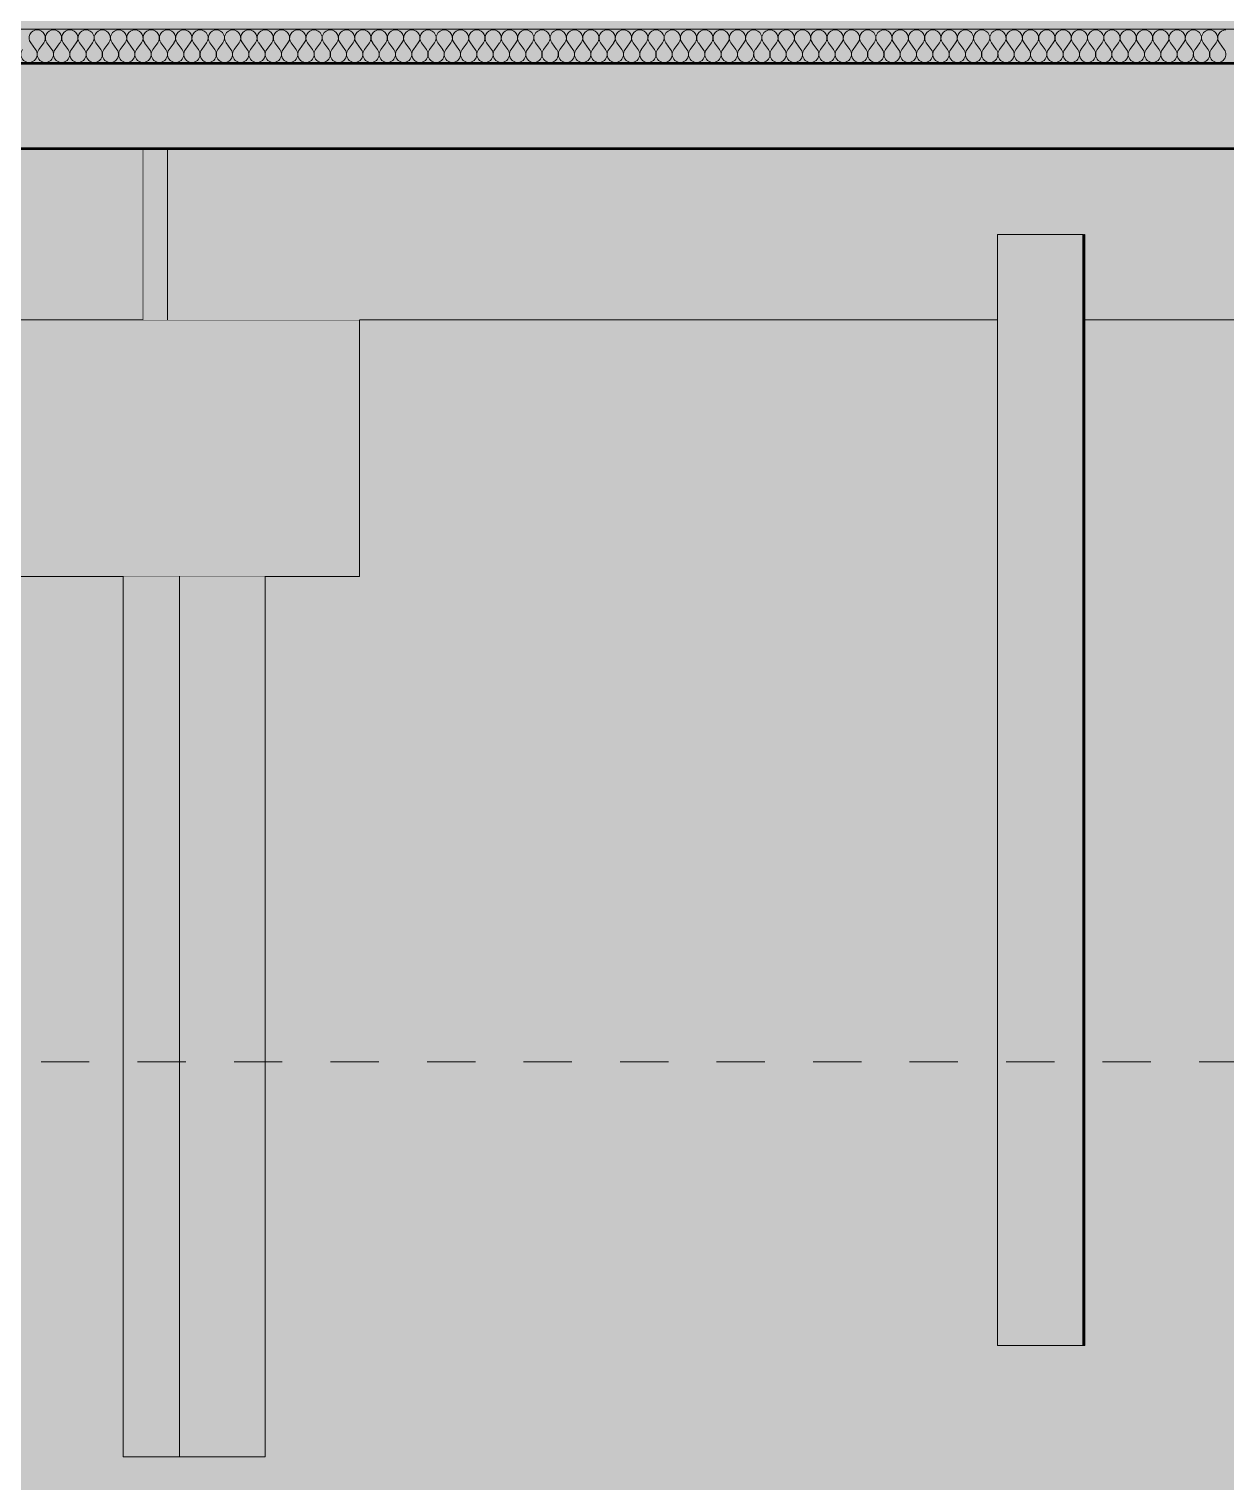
# Model space of a CAD drawing. Header units: millimetres. Extents: x -46169 to 174149, y -86316 to 18123.
# Drawn here: x 152315 to 155815, y -83207 to -78958 of the extents above; entities that cross this region are included whole.
import ezdxf

# ---------------------------------------------------------------- set-up
doc = ezdxf.new("R2010")
doc.units = ezdxf.units.MM
doc.header["$MEASUREMENT"] = 0
doc.linetypes.add('Dashed', pattern=[2822.222233, 1411.111116, -1411.111116])
doc.linetypes.add('Wipeout_Contour', pattern=[1000, 0, -1000])
for name, color, linetype, lineweight, true_color in [('0_Pen_No__105', 7, 'Continuous', 15, 0xa6a6a6), ('A-230-M_FLOOR.IFC Import_Pen_No__109', 7, 'Continuous', 15, 0xa6a6a6), ('A-230-M_FLOOR.IFC Import_Pen_No__29', 7, 'Continuous', 50, 0x2a2a2a), ('A-35-M_FFE_Sanitary_Pen_No__103', 7, 'Continuous', 15, 0xa6a6a6), ('New_A-20-M_Floor_Slab_Pen_No__107', 7, 'Continuous', 15, 0xa6a6a6), ('New_A-20-M_Floor_Slab_Pen_No__162', 7, 'Continuous', 0, 0xe47200)]:
    doc.layers.add(name, color=color, linetype=linetype, lineweight=lineweight, true_color=true_color)
for name, color, linetype in [('A-230-M_FLOOR.IFC Import', 7, 'Continuous'), ('New_A-20-M_Floor_Slab', 7, 'Continuous'), ('S-160-M_FOUND.IFC Import', 7, 'Continuous'), ('S-280-M_COLUMN.IFC Import', 7, 'Continuous'), ('S-280-M_STRUCT_FRAME.IFC Import', 7, 'Continuous')]:
    doc.layers.add(name, color=color, linetype=linetype)
for name, color, linetype, lineweight in [('A-230-M_FLOOR.IFC Import_Pen_No__4', 7, 'Continuous', 20), ('New_A-20-M_Floor_Slab_Pen_No__1', 7, 'Continuous', 13), ('S-160-M_FOUND.IFC Import_Pen_No__1', 7, 'Continuous', 13), ('S-160-M_FOUND.IFC Import_Pen_No__4', 7, 'Continuous', 20), ('S-280-M_COLUMN.IFC Import_Pen_No__88', 8, 'Continuous', 20)]:
    doc.layers.add(name, color=color, linetype=linetype, lineweight=lineweight)

# ---------------------------------------------------------------- blocks, each defined once
blk = doc.blocks.new('*X173', base_point=(165992.3, -78878.8))
at = {"layer": 'New_A-20-M_Floor_Slab_Pen_No__107', "linetype": 'Continuous'}
for p, q in [((152334.5, -79017.9), (152320.2, -78998.8)), ((152344, -79017.9), (152358.3, -78998.8)), ((152382.1, -79017.9), (152367.8, -78998.8)), ((152391.6, -79017.9), (152405.9, -78998.8)), ((152429.7, -79017.9), (152415.4, -78998.8)), ((152439.3, -79017.9), (152453.5, -78998.8)), ((152477.4, -79017.9), (152463.1, -78998.8)), ((152486.9, -79017.9), (152501.2, -78998.8)), ((152525, -79017.9), (152510.7, -78998.8)), ((152534.5, -79017.9), (152548.8, -78998.8)), ((152572.6, -79017.9), (152558.3, -78998.8)), ((152582.1, -79017.9), (152596.4, -78998.8)), ((152620.2, -79017.9), (152605.9, -78998.8)), ((152629.7, -79017.9), (152644, -78998.8)), ((152667.8, -79017.9), (152653.5, -78998.8)), ((152677.4, -79017.9), (152691.6, -78998.8)), ((152715.4, -79017.9), (152701.2, -78998.8)), ((152725, -79017.9), (152739.3, -78998.8)), ((152763.1, -79017.9), (152748.8, -78998.8)), ((152772.6, -79017.9), (152786.9, -78998.8)), ((152810.7, -79017.9), (152796.4, -78998.8)), ((152820.2, -79017.9), (152834.5, -78998.8)), ((152858.3, -79017.9), (152844, -78998.8)), ((152867.8, -79017.9), (152882.1, -78998.8)), ((152905.9, -79017.9), (152891.6, -78998.8)), ((152915.4, -79017.9), (152929.7, -78998.8)), ((152953.5, -79017.9), (152939.3, -78998.8)), ((152963.1, -79017.9), (152977.4, -78998.8)), ((153001.2, -79017.9), (152986.9, -78998.8)), ((153010.7, -79017.9), (153025, -78998.8)), ((153048.8, -79017.9), (153034.5, -78998.8)), ((153058.3, -79017.9), (153072.6, -78998.8)), ((153096.4, -79017.9), (153082.1, -78998.8)), ((153105.9, -79017.9), (153120.2, -78998.8)), ((153144, -79017.9), (153129.7, -78998.8)), ((153153.5, -79017.9), (153167.8, -78998.8)), ((153191.6, -79017.9), (153177.4, -78998.8)), ((153201.2, -79017.9), (153215.4, -78998.8)), ((153239.3, -79017.9), (153225, -78998.8)), ((153248.8, -79017.9), (153263.1, -78998.8)), ((153286.9, -79017.9), (153272.6, -78998.8)), ((153296.4, -79017.9), (153310.7, -78998.8)), ((153334.5, -79017.9), (153320.2, -78998.8)), ((153344, -79017.9), (153358.3, -78998.8)), ((153382.1, -79017.9), (153367.8, -78998.8)), ((153391.6, -79017.9), (153405.9, -78998.8)), ((153429.7, -79017.9), (153415.4, -78998.8)), ((153439.3, -79017.9), (153453.5, -78998.8)), ((153477.4, -79017.9), (153463.1, -78998.8)), ((153486.9, -79017.9), (153501.2, -78998.8)), ((153525, -79017.9), (153510.7, -78998.8)), ((153534.5, -79017.9), (153548.8, -78998.8)), ((153572.6, -79017.9), (153558.3, -78998.8)), ((153582.1, -79017.9), (153596.4, -78998.8)), ((153620.2, -79017.9), (153605.9, -78998.8)), ((153629.7, -79017.9), (153644, -78998.8)), ((153667.8, -79017.9), (153653.5, -78998.8)), ((153677.4, -79017.9), (153691.6, -78998.8)), ((153715.4, -79017.9), (153701.2, -78998.8)), ((153725, -79017.9), (153739.3, -78998.8)), ((153763.1, -79017.9), (153748.8, -78998.8)), ((153772.6, -79017.9), (153786.9, -78998.8)), ((153810.7, -79017.9), (153796.4, -78998.8)), ((153820.2, -79017.9), (153834.5, -78998.8)), ((153858.3, -79017.9), (153844, -78998.8)), ((153867.8, -79017.9), (153882.1, -78998.8)), ((153905.9, -79017.9), (153891.6, -78998.8)), ((153915.4, -79017.9), (153929.7, -78998.8)), ((153953.5, -79017.9), (153939.3, -78998.8)), ((153963.1, -79017.9), (153977.4, -78998.8)), ((154001.2, -79017.9), (153986.9, -78998.8)), ((154010.7, -79017.9), (154025, -78998.8)), ((154048.8, -79017.9), (154034.5, -78998.8)), ((154058.3, -79017.9), (154072.6, -78998.8)), ((154096.4, -79017.9), (154082.1, -78998.8)), ((154105.9, -79017.9), (154120.2, -78998.8)), ((154144, -79017.9), (154129.7, -78998.8)), ((154153.5, -79017.9), (154167.8, -78998.8)), ((154191.6, -79017.9), (154177.4, -78998.8)), ((154201.2, -79017.9), (154215.4, -78998.8)), ((154239.3, -79017.9), (154225, -78998.8)), ((154248.8, -79017.9), (154263.1, -78998.8)), ((154286.9, -79017.9), (154272.6, -78998.8)), ((154296.4, -79017.9), (154310.7, -78998.8)), ((154334.5, -79017.9), (154320.2, -78998.8)), ((154344, -79017.9), (154358.3, -78998.8)), ((154382.1, -79017.9), (154367.8, -78998.8)), ((154391.6, -79017.9), (154405.9, -78998.8)), ((154429.7, -79017.9), (154415.4, -78998.8)), ((154439.3, -79017.9), (154453.5, -78998.8)), ((154477.4, -79017.9), (154463.1, -78998.8)), ((154486.9, -79017.9), (154501.2, -78998.8)), ((154525, -79017.9), (154510.7, -78998.8)), ((154534.5, -79017.9), (154548.8, -78998.8)), ((154572.6, -79017.9), (154558.3, -78998.8)), ((154582.1, -79017.9), (154596.4, -78998.8)), ((154620.2, -79017.9), (154605.9, -78998.8)), ((154629.7, -79017.9), (154644, -78998.8)), ((154667.8, -79017.9), (154653.5, -78998.8)), ((154677.4, -79017.9), (154691.6, -78998.8)), ((154715.4, -79017.9), (154701.2, -78998.8)), ((154725, -79017.9), (154739.3, -78998.8)), ((154763.1, -79017.9), (154748.8, -78998.8)), ((154772.6, -79017.9), (154786.9, -78998.8)), ((154810.7, -79017.9), (154796.4, -78998.8)), ((154820.2, -79017.9), (154834.5, -78998.8)), ((154858.3, -79017.9), (154844, -78998.8)), ((154867.8, -79017.9), (154882.1, -78998.8)), ((154905.9, -79017.9), (154891.6, -78998.8)), ((154915.4, -79017.9), (154929.7, -78998.8)), ((154953.5, -79017.9), (154939.3, -78998.8)), ((154963.1, -79017.9), (154977.4, -78998.8)), ((155001.2, -79017.9), (154986.9, -78998.8)), ((155010.7, -79017.9), (155025, -78998.8)), ((155048.8, -79017.9), (155034.5, -78998.8)), ((155058.3, -79017.9), (155072.6, -78998.8)), ((155096.4, -79017.9), (155082.1, -78998.8)), ((155105.9, -79017.9), (155120.2, -78998.8)), ((155144, -79017.9), (155129.7, -78998.8)), ((155153.5, -79017.9), (155167.8, -78998.8)), ((155191.6, -79017.9), (155177.4, -78998.8)), ((155201.2, -79017.9), (155215.4, -78998.8)), ((155239.3, -79017.9), (155225, -78998.8)), ((155248.8, -79017.9), (155263.1, -78998.8)), ((155286.9, -79017.9), (155272.6, -78998.8)), ((155296.4, -79017.9), (155310.7, -78998.8)), ((155334.5, -79017.9), (155320.2, -78998.8)), ((155344, -79017.9), (155358.3, -78998.8)), ((155382.1, -79017.9), (155367.8, -78998.8)), ((155391.6, -79017.9), (155405.9, -78998.8)), ((155429.7, -79017.9), (155415.4, -78998.8)), ((155439.3, -79017.9), (155453.5, -78998.8)), ((155477.4, -79017.9), (155463.1, -78998.8)), ((155486.9, -79017.9), (155501.2, -78998.8)), ((155525, -79017.9), (155510.7, -78998.8)), ((155534.5, -79017.9), (155548.8, -78998.8)), ((155572.6, -79017.9), (155558.3, -78998.8)), ((155582.1, -79017.9), (155596.4, -78998.8)), ((155620.2, -79017.9), (155605.9, -78998.8)), ((155629.7, -79017.9), (155644, -78998.8)), ((155667.8, -79017.9), (155653.5, -78998.8)), ((155677.4, -79017.9), (155691.6, -78998.8)), ((155715.4, -79017.9), (155701.2, -78998.8)), ((155725, -79017.9), (155739.3, -78998.8)), ((155763.1, -79017.9), (155748.8, -78998.8)), ((155772.6, -79017.9), (155786.9, -78998.8)), ((155810.7, -79017.9), (155796.4, -78998.8))]:
    blk.add_line(p, q, dxfattribs=at)
for centre, start, end in [((152339.3, -78984.5), 90, 216.8699), ((152339.3, -78984.5), 323.1301, 90), ((152386.9, -78984.5), 90, 216.8699), ((152386.9, -78984.5), 323.1301, 90), ((152434.5, -78984.5), 90, 216.8699), ((152434.5, -78984.5), 323.1301, 90), ((152482.1, -78984.5), 90, 216.8699), ((152482.1, -78984.5), 323.1301, 90), ((152529.7, -78984.5), 90, 216.8699), ((152529.7, -78984.5), 323.1301, 90), ((152577.4, -78984.5), 90, 216.8699), ((152577.4, -78984.5), 323.1301, 90), ((152625, -78984.5), 90, 216.8699), ((152625, -78984.5), 323.1301, 90), ((152672.6, -78984.5), 90, 216.8699), ((152672.6, -78984.5), 323.1301, 90), ((152720.2, -78984.5), 90, 216.8699), ((152720.2, -78984.5), 323.1301, 90), ((152767.8, -78984.5), 90, 216.8699), ((152767.8, -78984.5), 323.1301, 90), ((152815.4, -78984.5), 90, 216.8699), ((152815.4, -78984.5), 323.1301, 90), ((152863.1, -78984.5), 90, 216.8699), ((152863.1, -78984.5), 323.1301, 90), ((152910.7, -78984.5), 90, 216.8699), ((152910.7, -78984.5), 323.1301, 90), ((152958.3, -78984.5), 90, 216.8699), ((152958.3, -78984.5), 323.1301, 90), ((153005.9, -78984.5), 90, 216.8699), ((153005.9, -78984.5), 323.1301, 90), ((153053.5, -78984.5), 90, 216.8699), ((153053.5, -78984.5), 323.1301, 90), ((153101.2, -78984.5), 90, 216.8699), ((153101.2, -78984.5), 323.1301, 90), ((153148.8, -78984.5), 90, 216.8699), ((153148.8, -78984.5), 323.1301, 90), ((153196.4, -78984.5), 90, 216.8699), ((153196.4, -78984.5), 323.1301, 90), ((153244, -78984.5), 90, 216.8699), ((153244, -78984.5), 323.1301, 90), ((153291.6, -78984.5), 90, 216.8699), ((153291.6, -78984.5), 323.1301, 90), ((153339.3, -78984.5), 90, 216.8699), ((153339.3, -78984.5), 323.1301, 90), ((153386.9, -78984.5), 90, 216.8699), ((153386.9, -78984.5), 323.1301, 90), ((153434.5, -78984.5), 90, 216.8699), ((153434.5, -78984.5), 323.1301, 90), ((153482.1, -78984.5), 90, 216.8699), ((153482.1, -78984.5), 323.1301, 90), ((153529.7, -78984.5), 90, 216.8699), ((153529.7, -78984.5), 323.1301, 90), ((153577.4, -78984.5), 90, 216.8699), ((153577.4, -78984.5), 323.1301, 90), ((153625, -78984.5), 90, 216.8699), ((153625, -78984.5), 323.1301, 90), ((153672.6, -78984.5), 90, 216.8699), ((153672.6, -78984.5), 323.1301, 90), ((153720.2, -78984.5), 90, 216.8699), ((153720.2, -78984.5), 323.1301, 90), ((153767.8, -78984.5), 90, 216.8699), ((153767.8, -78984.5), 323.1301, 90), ((153815.4, -78984.5), 90, 216.8699), ((153815.4, -78984.5), 323.1301, 90), ((153863.1, -78984.5), 90, 216.8699), ((153863.1, -78984.5), 323.1301, 90), ((153910.7, -78984.5), 90, 216.8699), ((153910.7, -78984.5), 323.1301, 90), ((153958.3, -78984.5), 90, 216.8699), ((153958.3, -78984.5), 323.1301, 90), ((154005.9, -78984.5), 90, 216.8699), ((154005.9, -78984.5), 323.1301, 90), ((154053.5, -78984.5), 90, 216.8699), ((154053.5, -78984.5), 323.1301, 90), ((154101.2, -78984.5), 90, 216.8699), ((154101.2, -78984.5), 323.1301, 90), ((154148.8, -78984.5), 90, 216.8699), ((154148.8, -78984.5), 323.1301, 90), ((154196.4, -78984.5), 90, 216.8699), ((154196.4, -78984.5), 323.1301, 90), ((154244, -78984.5), 90, 216.8699), ((154244, -78984.5), 323.1301, 90), ((154291.6, -78984.5), 90, 216.8699), ((154291.6, -78984.5), 323.1301, 90), ((154339.3, -78984.5), 90, 216.8699), ((154339.3, -78984.5), 323.1301, 90), ((154386.9, -78984.5), 90, 216.8699), ((154386.9, -78984.5), 323.1301, 90), ((154434.5, -78984.5), 90, 216.8699), ((154434.5, -78984.5), 323.1301, 90), ((154482.1, -78984.5), 90, 216.8699), ((154482.1, -78984.5), 323.1301, 90), ((154529.7, -78984.5), 90, 216.8699), ((154529.7, -78984.5), 323.1301, 90), ((154577.4, -78984.5), 90, 216.8699), ((154577.4, -78984.5), 323.1301, 90), ((154625, -78984.5), 90, 216.8699), ((154625, -78984.5), 323.1301, 90), ((154672.6, -78984.5), 90, 216.8699), ((154672.6, -78984.5), 323.1301, 90), ((154720.2, -78984.5), 90, 216.8699), ((154720.2, -78984.5), 323.1301, 90), ((154767.8, -78984.5), 90, 216.8699), ((154767.8, -78984.5), 323.1301, 90), ((154815.4, -78984.5), 90, 216.8699), ((154815.4, -78984.5), 323.1301, 90), ((154863.1, -78984.5), 90, 216.8699), ((154863.1, -78984.5), 323.1301, 90), ((154910.7, -78984.5), 90, 216.8699), ((154910.7, -78984.5), 323.1301, 90), ((154958.3, -78984.5), 90, 216.8699), ((154958.3, -78984.5), 323.1301, 90), ((155005.9, -78984.5), 90, 216.8699), ((155005.9, -78984.5), 323.1301, 90), ((155053.5, -78984.5), 90, 216.8699), ((155053.5, -78984.5), 323.1301, 90), ((155101.2, -78984.5), 90, 216.8699), ((155101.2, -78984.5), 323.1301, 90), ((155148.8, -78984.5), 90, 216.8699), ((155148.8, -78984.5), 323.1301, 90), ((155196.4, -78984.5), 90, 216.8699), ((155196.4, -78984.5), 323.1301, 90), ((155244, -78984.5), 90, 216.8699), ((155244, -78984.5), 323.1301, 90), ((155291.6, -78984.5), 90, 216.8699), ((155291.6, -78984.5), 323.1301, 90), ((155339.3, -78984.5), 90, 216.8699), ((155339.3, -78984.5), 323.1301, 90), ((155386.9, -78984.5), 90, 216.8699), ((155386.9, -78984.5), 323.1301, 90), ((155434.5, -78984.5), 90, 216.8699), ((155434.5, -78984.5), 323.1301, 90), ((155482.1, -78984.5), 90, 216.8699), ((155482.1, -78984.5), 323.1301, 90), ((155529.7, -78984.5), 90, 216.8699), ((155529.7, -78984.5), 323.1301, 90), ((155577.4, -78984.5), 90, 216.8699), ((155577.4, -78984.5), 323.1301, 90), ((155625, -78984.5), 90, 216.8699), ((155625, -78984.5), 323.1301, 90), ((155672.6, -78984.5), 90, 216.8699), ((155672.6, -78984.5), 323.1301, 90), ((155720.2, -78984.5), 90, 216.8699), ((155720.2, -78984.5), 323.1301, 90), ((155767.8, -78984.5), 90, 216.8699), ((155767.8, -78984.5), 323.1301, 90), ((155815.4, -78984.5), 90, 216.8699), ((152315.4, -79032.1), 143.1301, 36.8699), ((152363.1, -79032.1), 143.1301, 36.8699), ((152410.7, -79032.1), 143.1301, 36.8699), ((152458.3, -79032.1), 143.1301, 36.8699), ((152505.9, -79032.1), 143.1301, 36.8699), ((152553.5, -79032.1), 143.1301, 36.8699), ((152601.2, -79032.1), 143.1301, 36.8699), ((152648.8, -79032.1), 143.1301, 36.8699), ((152696.4, -79032.1), 143.1301, 36.8699), ((152744, -79032.1), 143.1301, 36.8699), ((152791.6, -79032.1), 143.1301, 36.8699), ((152839.3, -79032.1), 143.1301, 36.8699), ((152886.9, -79032.1), 143.1301, 36.8699), ((152934.5, -79032.1), 143.1301, 36.8699), ((152982.1, -79032.1), 143.1301, 36.8699), ((153029.7, -79032.1), 143.1301, 36.8699), ((153077.4, -79032.1), 143.1301, 36.8699), ((153125, -79032.1), 143.1301, 36.8699), ((153172.6, -79032.1), 143.1301, 36.8699), ((153220.2, -79032.1), 143.1301, 36.8699), ((153267.8, -79032.1), 143.1301, 36.8699), ((153315.4, -79032.1), 143.1301, 36.8699), ((153363.1, -79032.1), 143.1301, 36.8699), ((153410.7, -79032.1), 143.1301, 36.8699), ((153458.3, -79032.1), 143.1301, 36.8699), ((153505.9, -79032.1), 143.1301, 36.8699), ((153553.5, -79032.1), 143.1301, 36.8699), ((153601.2, -79032.1), 143.1301, 36.8699), ((153648.8, -79032.1), 143.1301, 36.8699), ((153696.4, -79032.1), 143.1301, 36.8699), ((153744, -79032.1), 143.1301, 36.8699), ((153791.6, -79032.1), 143.1301, 36.8699), ((153839.3, -79032.1), 143.1301, 36.8699), ((153886.9, -79032.1), 143.1301, 36.8699), ((153934.5, -79032.1), 143.1301, 36.8699), ((153982.1, -79032.1), 143.1301, 36.8699), ((154029.7, -79032.1), 143.1301, 36.8699), ((154077.4, -79032.1), 143.1301, 36.8699), ((154125, -79032.1), 143.1301, 36.8699), ((154172.6, -79032.1), 143.1301, 36.8699), ((154220.2, -79032.1), 143.1301, 36.8699), ((154267.8, -79032.1), 143.1301, 36.8699), ((154315.4, -79032.1), 143.1301, 36.8699), ((154363.1, -79032.1), 143.1301, 36.8699), ((154410.7, -79032.1), 143.1301, 36.8699), ((154458.3, -79032.1), 143.1301, 36.8699), ((154505.9, -79032.1), 143.1301, 36.8699), ((154553.5, -79032.1), 143.1301, 36.8699), ((154601.2, -79032.1), 143.1301, 36.8699), ((154648.8, -79032.1), 143.1301, 36.8699), ((154696.4, -79032.1), 143.1301, 36.8699), ((154744, -79032.1), 143.1301, 36.8699), ((154791.6, -79032.1), 143.1301, 36.8699), ((154839.3, -79032.1), 143.1301, 36.8699), ((154886.9, -79032.1), 143.1301, 36.8699), ((154934.5, -79032.1), 143.1301, 36.8699), ((154982.1, -79032.1), 143.1301, 36.8699), ((155029.7, -79032.1), 143.1301, 36.8699), ((155077.4, -79032.1), 143.1301, 36.8699), ((155125, -79032.1), 143.1301, 36.8699), ((155172.6, -79032.1), 143.1301, 36.8699), ((155220.2, -79032.1), 143.1301, 36.8699), ((155267.8, -79032.1), 143.1301, 36.8699), ((155315.4, -79032.1), 143.1301, 36.8699), ((155363.1, -79032.1), 143.1301, 36.8699), ((155410.7, -79032.1), 143.1301, 36.8699), ((155458.3, -79032.1), 143.1301, 36.8699), ((155505.9, -79032.1), 143.1301, 36.8699), ((155553.5, -79032.1), 143.1301, 36.8699), ((155601.2, -79032.1), 143.1301, 36.8699), ((155648.8, -79032.1), 143.1301, 36.8699), ((155696.4, -79032.1), 143.1301, 36.8699), ((155744, -79032.1), 143.1301, 36.8699), ((155791.6, -79032.1), 143.1301, 36.8699)]:
    blk.add_arc(centre, 23.8, start, end, dxfattribs=at)
blk = doc.blocks.new('Section Elem_149_3', base_point=(165992.3, -78878.8))
at = {"layer": 'New_A-20-M_Floor_Slab_Pen_No__162', "linetype": 'Continuous'}
blk.add_hatch(color=256, dxfattribs=at).paths.add_polyline_path([(146101.2, -78957.8), (146101.2, -78958.3), (166086.4, -78958.3), (166086.4, -78957.8)])
at = {"color": 254, "linetype": 'Wipeout_Contour', "lineweight": 0, "ltscale": 700034.448271}
blk.add_wipeout([(146101.2, -78958.3), (146101.2, -79058.3), (166086.4, -79058.3), (166086.4, -78958.3)], dxfattribs=at).dxf.layer = 'New_A-20-M_Floor_Slab'
at = {"layer": 'New_A-20-M_Floor_Slab_Pen_No__1', "linetype": 'Continuous'}
for p, q in [((166086.4, -78958.3), (146101.2, -78958.3)), ((166086.4, -79058.3), (146101.2, -79058.3))]:
    blk.add_line(p, q, dxfattribs=at)
at = {"layer": 'New_A-20-M_Floor_Slab'}
blk.add_blockref('*X173', (165992.3, -78878.8), dxfattribs=at)
blk = doc.blocks.new('Section Elem_192_3', base_point=(165992.3, -78878.8))
at = {"color": 254, "linetype": 'Wipeout_Contour', "lineweight": 0, "ltscale": 686026.997971}
blk.add_wipeout([(152194.4, -79058.8), (152202.1, -79058.8), (152202.1, -79058.3), (152194.4, -79058.3)], dxfattribs=at).dxf.layer = 'S-280-M_COLUMN.IFC Import'
at = {"color": 254, "linetype": 'Wipeout_Contour', "lineweight": 0, "ltscale": 686875.847788}
blk.add_wipeout([(152421.8, -79058.8), (152452.9, -79058.8), (152452.9, -79058.3), (152421.8, -79058.3)], dxfattribs=at).dxf.layer = 'S-280-M_COLUMN.IFC Import'
at = {"color": 254, "linetype": 'Wipeout_Contour', "lineweight": 0, "ltscale": 686952.980318}
blk.add_wipeout([(152194.8, -79308.8), (152194.8, -79808.8), (152202.1, -79808.8), (152202.1, -79308.8)], dxfattribs=at).dxf.layer = 'S-280-M_COLUMN.IFC Import'
at = {"color": 254, "linetype": 'Wipeout_Contour', "lineweight": 0, "ltscale": 687819.367209}
blk.add_wipeout([(152421.8, -79308.8), (152421.8, -79808.8), (152463.8, -79808.8), (152463.8, -79308.8)], dxfattribs=at).dxf.layer = 'S-280-M_COLUMN.IFC Import'
at = {"color": 254, "linetype": 'Wipeout_Contour', "lineweight": 0, "ltscale": 686067.724185}
blk.add_wipeout([(152202.1, -79058.8), (152217.3, -79058.8), (152217.3, -79058.3), (152202.1, -79058.3)], dxfattribs=at).dxf.layer = 'S-280-M_COLUMN.IFC Import'
at = {"color": 254, "linetype": 'Wipeout_Contour', "lineweight": 0, "ltscale": 686992.927784}
blk.add_wipeout([(152202.1, -79808.8), (152217.3, -79808.8), (152217.3, -79308.8), (152202.1, -79308.8)], dxfattribs=at).dxf.layer = 'S-280-M_COLUMN.IFC Import'
at = {"color": 254, "linetype": 'Wipeout_Contour', "lineweight": 0, "ltscale": 687965.737698}
blk.add_wipeout([(152463.8, -79308.8), (152463.8, -79808.8), (152504.4, -79808.8), (152504.4, -79308.8)], dxfattribs=at).dxf.layer = 'S-280-M_COLUMN.IFC Import'
at = {"layer": 'S-280-M_COLUMN.IFC Import_Pen_No__88', "linetype": 'Continuous'}
for p, q in [((152194.4, -79058.8), (152194.4, -79058.3)), ((152194.8, -79308.8), (152194.8, -79808.8))]:
    blk.add_line(p, q, dxfattribs=at)
at = {"color": 254, "linetype": 'Wipeout_Contour', "lineweight": 0, "ltscale": 686134.101636}
blk.add_wipeout([(152217.3, -79058.8), (152239.5, -79058.8), (152239.5, -79058.3), (152217.3, -79058.3)], dxfattribs=at).dxf.layer = 'S-280-M_COLUMN.IFC Import'
at = {"color": 254, "linetype": 'Wipeout_Contour', "lineweight": 0, "ltscale": 687059.215987}
blk.add_wipeout([(152217.3, -79808.8), (152239.5, -79808.8), (152239.5, -79308.8), (152217.3, -79308.8)], dxfattribs=at).dxf.layer = 'S-280-M_COLUMN.IFC Import'
at = {"color": 254, "linetype": 'Wipeout_Contour', "lineweight": 0, "ltscale": 688104.607904}
blk.add_wipeout([(152504.4, -79308.8), (152504.4, -79808.8), (152542.1, -79808.8), (152542.1, -79308.8)], dxfattribs=at).dxf.layer = 'S-280-M_COLUMN.IFC Import'
at = {"color": 254, "linetype": 'Wipeout_Contour', "lineweight": 0, "ltscale": 686223.872722}
blk.add_wipeout([(152267.9, -79058.3), (152239.5, -79058.3), (152239.5, -79058.8), (152267.9, -79058.8)], dxfattribs=at).dxf.layer = 'S-280-M_COLUMN.IFC Import'
at = {"color": 254, "linetype": 'Wipeout_Contour', "lineweight": 0, "ltscale": 687148.86629}
blk.add_wipeout([(152267.9, -79308.8), (152239.5, -79308.8), (152239.5, -79808.8), (152267.9, -79808.8)], dxfattribs=at).dxf.layer = 'S-280-M_COLUMN.IFC Import'
at = {"color": 254, "linetype": 'Wipeout_Contour', "lineweight": 0, "ltscale": 688231.247257}
blk.add_wipeout([(152542.1, -79308.8), (152542.1, -79808.8), (152575.8, -79808.8), (152575.8, -79308.8)], dxfattribs=at).dxf.layer = 'S-280-M_COLUMN.IFC Import'
at = {"color": 254, "linetype": 'Wipeout_Contour', "lineweight": 0, "ltscale": 686333.982482}
blk.add_wipeout([(152267.9, -79058.8), (152301.5, -79058.8), (152301.5, -79058.3), (152267.9, -79058.3)], dxfattribs=at).dxf.layer = 'S-280-M_COLUMN.IFC Import'
at = {"color": 254, "linetype": 'Wipeout_Contour', "lineweight": 0, "ltscale": 687258.827869}
blk.add_wipeout([(152267.9, -79808.8), (152301.5, -79808.8), (152301.5, -79308.8), (152267.9, -79308.8)], dxfattribs=at).dxf.layer = 'S-280-M_COLUMN.IFC Import'
at = {"color": 254, "linetype": 'Wipeout_Contour', "lineweight": 0, "ltscale": 688341.341149}
blk.add_wipeout([(152604.2, -79308.8), (152575.8, -79308.8), (152575.8, -79808.8), (152604.2, -79808.8)], dxfattribs=at).dxf.layer = 'S-280-M_COLUMN.IFC Import'
at = {"color": 254, "linetype": 'Wipeout_Contour', "lineweight": 0, "ltscale": 686460.683369}
blk.add_wipeout([(152301.5, -79058.8), (152339.3, -79058.8), (152339.3, -79058.3), (152301.5, -79058.3)], dxfattribs=at).dxf.layer = 'S-280-M_COLUMN.IFC Import'
at = {"color": 254, "linetype": 'Wipeout_Contour', "lineweight": 0, "ltscale": 687385.358435}
blk.add_wipeout([(152301.5, -79808.8), (152339.3, -79808.8), (152339.3, -79308.8), (152301.5, -79308.8)], dxfattribs=at).dxf.layer = 'S-280-M_COLUMN.IFC Import'
at = {"color": 254, "linetype": 'Wipeout_Contour', "lineweight": 0, "ltscale": 688431.137934}
blk.add_wipeout([(152604.2, -79308.8), (152604.2, -79808.8), (152626.4, -79808.8), (152626.4, -79308.8)], dxfattribs=at).dxf.layer = 'S-280-M_COLUMN.IFC Import'
at = {"color": 254, "linetype": 'Wipeout_Contour', "lineweight": 0, "ltscale": 686599.662942}
blk.add_wipeout([(152339.3, -79058.8), (152379.8, -79058.8), (152379.8, -79058.3), (152339.3, -79058.3)], dxfattribs=at).dxf.layer = 'S-280-M_COLUMN.IFC Import'
at = {"color": 254, "linetype": 'Wipeout_Contour', "lineweight": 0, "ltscale": 687524.15112}
blk.add_wipeout([(152339.3, -79808.8), (152379.8, -79808.8), (152379.8, -79308.8), (152339.3, -79308.8)], dxfattribs=at).dxf.layer = 'S-280-M_COLUMN.IFC Import'
at = {"color": 254, "linetype": 'Wipeout_Contour', "lineweight": 0, "ltscale": 688497.577241}
blk.add_wipeout([(152626.4, -79308.8), (152626.4, -79808.8), (152641.7, -79808.8), (152641.7, -79308.8)], dxfattribs=at).dxf.layer = 'S-280-M_COLUMN.IFC Import'
at = {"color": 254, "linetype": 'Wipeout_Contour', "lineweight": 0, "ltscale": 686746.19053}
blk.add_wipeout([(152379.8, -79058.8), (152421.8, -79058.8), (152421.8, -79058.3), (152379.8, -79058.3)], dxfattribs=at).dxf.layer = 'S-280-M_COLUMN.IFC Import'
at = {"color": 254, "linetype": 'Wipeout_Contour', "lineweight": 0, "ltscale": 687670.481657}
blk.add_wipeout([(152379.8, -79808.8), (152421.8, -79808.8), (152421.8, -79308.8), (152379.8, -79308.8)], dxfattribs=at).dxf.layer = 'S-280-M_COLUMN.IFC Import'
at = {"color": 254, "linetype": 'Wipeout_Contour', "lineweight": 0, "ltscale": 688538.395011}
blk.add_wipeout([(152641.7, -79308.8), (152641.7, -79808.8), (152649.4, -79808.8), (152649.4, -79308.8)], dxfattribs=at).dxf.layer = 'S-280-M_COLUMN.IFC Import'
at = {"layer": 'S-280-M_COLUMN.IFC Import_Pen_No__88', "linetype": 'Continuous'}
blk.add_line((152649.4, -79808.8), (152649.4, -79308.8), dxfattribs=at)
blk = doc.blocks.new('Section Elem_203_3', base_point=(165992.3, -78878.8))
at = {"color": 254, "linetype": 'Wipeout_Contour', "lineweight": 0, "ltscale": 686014.246768}
blk.add_wipeout([(151647.3, -79808.8), (151561.7, -79808.8), (151561.7, -80558.8), (151647.3, -80558.8)], dxfattribs=at).dxf.layer = 'S-160-M_FOUND.IFC Import'
at = {"color": 254, "linetype": 'Wipeout_Contour', "lineweight": 0, "ltscale": 689731.85085}
blk.add_wipeout([(152027.4, -80558.8), (153282.2, -80558.8), (153282.2, -79808.8), (152027.4, -79808.8)], dxfattribs=at).dxf.layer = 'S-160-M_FOUND.IFC Import'
at = {"layer": 'S-160-M_FOUND.IFC Import_Pen_No__4', "linetype": 'Continuous'}
for p, q in [((151561.7, -79808.8), (151561.7, -80558.8)), ((153282.2, -80558.8), (153282.2, -79808.8)), ((151647.3, -80558.8), (151561.7, -80558.8))]:
    blk.add_line(p, q, dxfattribs=at)
at = {"color": 254, "linetype": 'Wipeout_Contour', "lineweight": 0, "ltscale": 687290.319446}
blk.add_wipeout([(152027.4, -79808.8), (151903.1, -79808.8), (151903.1, -80558.8), (152027.4, -80558.8)], dxfattribs=at).dxf.layer = 'S-160-M_FOUND.IFC Import'
at = {"layer": 'S-160-M_FOUND.IFC Import_Pen_No__4', "linetype": 'Continuous'}
for p, q in [((151933.6, -79808.8), (152027.4, -79808.8)), ((152027.4, -79808.8), (153282.2, -79808.8)), ((152027.4, -79808.8), (152027.4, -80558.8)), ((152027.4, -80558.8), (151903.1, -80558.8)), ((153282.2, -80558.8), (152027.4, -80558.8))]:
    blk.add_line(p, q, dxfattribs=at)
blk = doc.blocks.new('Section Elem_210_3', base_point=(165992.3, -78878.8))
at = {"color": 254, "linetype": 'Wipeout_Contour', "lineweight": 0, "ltscale": 867123.732141}
blk.add_wipeout([(152649.4, -79308.8), (152649.4, -79808.8), (155147.3, -79808.8), (155147.3, -79558.8), (154897.2, -79308.8)], dxfattribs=at).dxf.layer = 'S-280-M_STRUCT_FRAME.IFC Import'
at = {"color": 254, "linetype": 'Wipeout_Contour', "lineweight": 0, "ltscale": 1228581.275141719}
blk.add_wipeout([(155653.2, -79308.8), (155403.1, -79558.8), (155403.1, -79808.8), (157093.4, -79808.8), (157093.4, -79408.8), (157304.9, -79408.8), (157304.9, -79308.8)], dxfattribs=at).dxf.layer = 'S-280-M_STRUCT_FRAME.IFC Import'
blk = doc.blocks.new('Section Elem_213_3', base_point=(165992.3, -78878.8))
at = {"color": 254, "linetype": 'Wipeout_Contour', "lineweight": 0, "ltscale": 692925.588215}
blk.add_wipeout([(152590.7, -80558.8), (152590.7, -83133.8), (152755.1, -83133.8), (152755.1, -80558.8)], dxfattribs=at).dxf.layer = 'S-160-M_FOUND.IFC Import'
at = {"layer": 'S-160-M_FOUND.IFC Import_Pen_No__1', "linetype": 'Continuous'}
blk.add_line((152590.7, -83133.8), (152590.7, -80558.8), dxfattribs=at)
at = {"color": 254, "linetype": 'Wipeout_Contour', "lineweight": 0, "ltscale": 866524.253854}
blk.add_wipeout([(152755.1, -83133.8), (153006, -83133.8), (153006, -80558.8), (152948.5, -80558.8), (152755.1, -80558.8)], dxfattribs=at).dxf.layer = 'S-160-M_FOUND.IFC Import'
at = {"layer": 'S-160-M_FOUND.IFC Import_Pen_No__1', "linetype": 'Continuous'}
for p, q in [((152755.1, -83133.8), (152755.1, -80558.8)), ((153006, -83133.8), (153006, -80558.8)), ((152590.7, -83133.8), (152755.1, -83133.8)), ((152755.1, -83133.8), (153006, -83133.8))]:
    blk.add_line(p, q, dxfattribs=at)
blk = doc.blocks.new('Section Elem_229_3', base_point=(165992.3, -78878.8))
at = {"color": 254, "linetype": 'Wipeout_Contour', "lineweight": 0, "ltscale": 701342.247374}
blk.add_wipeout([(155400.3, -82808.8), (155403, -82808.8), (155403, -79558.8), (155400.3, -79558.8)], dxfattribs=at).dxf.layer = 'S-160-M_FOUND.IFC Import'
at = {"color": 254, "linetype": 'Wipeout_Contour', "lineweight": 0, "ltscale": 701347.333526}
blk.add_wipeout([(155403.1, -79558.8), (155403, -79558.8), (155403, -82808.8), (155403.1, -82808.8)], dxfattribs=at).dxf.layer = 'S-160-M_FOUND.IFC Import'
at = {"layer": 'S-160-M_FOUND.IFC Import_Pen_No__4', "linetype": 'Continuous'}
for p, q in [((155403, -82808.8), (155400.3, -82808.8)), ((155403.1, -82808.8), (155403, -82808.8))]:
    blk.add_line(p, q, dxfattribs=at)
at = {"color": 254, "linetype": 'Wipeout_Contour', "lineweight": 0, "ltscale": 698550.470008}
blk.add_wipeout([(155650.4, -79308.8), (155400.3, -79558.8), (155403, -79558.8), (155652.9, -79308.8)], dxfattribs=at).dxf.layer = 'S-160-M_FOUND.IFC Import'
at = {"color": 254, "linetype": 'Wipeout_Contour', "lineweight": 0, "ltscale": 698555.581964}
blk.add_wipeout([(155403, -79558.8), (155403.1, -79558.8), (155653.2, -79308.8), (155652.9, -79308.8)], dxfattribs=at).dxf.layer = 'S-160-M_FOUND.IFC Import'
at = {"layer": 'S-160-M_FOUND.IFC Import_Pen_No__4', "linetype": 'Continuous'}
for p, q in [((155400.3, -79558.8), (155403, -79558.8)), ((155403, -82808.8), (155403, -79558.8)), ((155403.1, -79558.8), (155403.1, -82808.8))]:
    blk.add_line(p, q, dxfattribs=at)
blk = doc.blocks.new('Section Elem_232_3', base_point=(165992.3, -78878.8))
at = {"color": 254, "linetype": 'Wipeout_Contour', "lineweight": 0, "ltscale": 701332.075143}
blk.add_wipeout([(155397.4, -82808.8), (155400.2, -82808.8), (155400.2, -79558.8), (155397.4, -79558.8)], dxfattribs=at).dxf.layer = 'S-160-M_FOUND.IFC Import'
at = {"color": 254, "linetype": 'Wipeout_Contour', "lineweight": 0, "ltscale": 701337.161275}
blk.add_wipeout([(155400.3, -79558.8), (155400.2, -79558.8), (155400.2, -82808.8), (155400.3, -82808.8)], dxfattribs=at).dxf.layer = 'S-160-M_FOUND.IFC Import'
at = {"layer": 'S-160-M_FOUND.IFC Import_Pen_No__4', "linetype": 'Continuous'}
for p, q in [((155400.2, -82808.8), (155397.4, -82808.8)), ((155400.3, -82808.8), (155400.2, -82808.8))]:
    blk.add_line(p, q, dxfattribs=at)
at = {"color": 254, "linetype": 'Wipeout_Contour', "lineweight": 0, "ltscale": 698540.249091}
blk.add_wipeout([(155397.4, -79558.8), (155400.2, -79558.8), (155650, -79308.8), (155647.5, -79308.8)], dxfattribs=at).dxf.layer = 'S-160-M_FOUND.IFC Import'
at = {"color": 254, "linetype": 'Wipeout_Contour', "lineweight": 0, "ltscale": 698545.361035}
blk.add_wipeout([(155400.2, -79558.8), (155400.3, -79558.8), (155650.4, -79308.8), (155650, -79308.8)], dxfattribs=at).dxf.layer = 'S-160-M_FOUND.IFC Import'
at = {"layer": 'S-160-M_FOUND.IFC Import_Pen_No__4', "linetype": 'Continuous'}
for p, q in [((155397.4, -79558.8), (155400.2, -79558.8)), ((155400.2, -82808.8), (155400.2, -79558.8)), ((155400.3, -79558.8), (155400.3, -82808.8))]:
    blk.add_line(p, q, dxfattribs=at)
blk = doc.blocks.new('Section Elem_235_3', base_point=(165992.3, -78878.8))
at = {"color": 254, "linetype": 'Wipeout_Contour', "lineweight": 0, "ltscale": 700883.716315}
blk.add_wipeout([(155397.3, -79558.8), (155147.3, -79558.8), (155147.3, -82808.8), (155397.3, -82808.8)], dxfattribs=at).dxf.layer = 'S-160-M_FOUND.IFC Import'
at = {"color": 254, "linetype": 'Wipeout_Contour', "lineweight": 0, "ltscale": 701326.989064}
blk.add_wipeout([(155397.4, -79558.8), (155397.3, -79558.8), (155397.3, -82808.8), (155397.4, -82808.8)], dxfattribs=at).dxf.layer = 'S-160-M_FOUND.IFC Import'
at = {"layer": 'S-160-M_FOUND.IFC Import_Pen_No__4', "linetype": 'Continuous'}
for p, q in [((155397.3, -82808.8), (155147.3, -82808.8)), ((155397.4, -82808.8), (155397.3, -82808.8))]:
    blk.add_line(p, q, dxfattribs=at)
at = {"color": 254, "linetype": 'Wipeout_Contour', "lineweight": 0, "ltscale": 697644.349654}
blk.add_wipeout([(155647.2, -79308.8), (154897.2, -79308.8), (155147.3, -79558.8), (155397.3, -79558.8)], dxfattribs=at).dxf.layer = 'S-160-M_FOUND.IFC Import'
at = {"layer": 'S-160-M_FOUND.IFC Import_Pen_No__4', "linetype": 'Continuous'}
blk.add_line((155147.3, -82808.8), (155147.3, -79558.8), dxfattribs=at)
at = {"color": 254, "linetype": 'Wipeout_Contour', "lineweight": 0, "ltscale": 698535.140143}
blk.add_wipeout([(155397.3, -79558.8), (155397.4, -79558.8), (155647.5, -79308.8), (155647.2, -79308.8)], dxfattribs=at).dxf.layer = 'S-160-M_FOUND.IFC Import'
at = {"layer": 'S-160-M_FOUND.IFC Import_Pen_No__4', "linetype": 'Continuous'}
for p, q in [((155147.3, -79558.8), (155397.3, -79558.8)), ((155397.3, -82808.8), (155397.3, -79558.8)), ((155397.4, -79558.8), (155397.4, -82808.8))]:
    blk.add_line(p, q, dxfattribs=at)
blk = doc.blocks.new('Section Elem_247_3', base_point=(165992.3, -78878.8))
at = {"color": 254, "linetype": 'Wipeout_Contour', "lineweight": 0, "ltscale": 685888.808697}
blk.add_wipeout([(152124.2, -79058.3), (152124.2, -79058.8), (152194.4, -79058.8), (152194.4, -79058.3)], dxfattribs=at).dxf.layer = 'A-230-M_FLOOR.IFC Import'
at = {"color": 254, "linetype": 'Wipeout_Contour', "lineweight": 0, "ltscale": 696382.615972}
blk.add_wipeout([(152656.5, -79058.3), (152656.5, -79058.8), (157555, -79058.8), (157555, -79058.3)], dxfattribs=at).dxf.layer = 'A-230-M_FLOOR.IFC Import'
at = {"layer": 'A-230-M_FLOOR.IFC Import_Pen_No__4', "linetype": 'Continuous'}
blk.add_line((157555, -79058.8), (157555, -79058.3), dxfattribs=at)
blk = doc.blocks.new('Section Elem_258_3', base_point=(165992.3, -78878.8))
at = {"layer": 'S-160-M_FOUND.IFC Import_Pen_No__1', "linetype": 'Continuous'}
for p, q in [((152720.2, -79808.8), (152720.2, -79308.8)), ((157251.2, -79408.8), (157251.2, -79308.8)), ((153282.2, -79808.8), (155147.3, -79808.8)), ((155403.1, -79808.8), (157063.5, -79808.8))]:
    blk.add_line(p, q, dxfattribs=at)
blk = doc.blocks.new('Section Elem_262_3', base_point=(165992.3, -78878.8))
at = {"color": 254, "linetype": 'Wipeout_Contour', "lineweight": 0, "ltscale": 700334.331503}
blk.add_wipeout([(166333.7, -79308.8), (166333.7, -79058.8), (145836.8, -79058.8), (145836.8, -79308.8)], dxfattribs=at).dxf.layer = 'A-230-M_FLOOR.IFC Import'
at = {"layer": 'A-230-M_FLOOR.IFC Import_Pen_No__109', "linetype": 'Continuous'}
h = blk.add_hatch(dxfattribs=at)
h.set_pattern_fill('Lightweight_Concrete_0003', color=256, style=0, pattern_type=2)
h.set_pattern_definition([(0, (165992.32, -78878.83), (0, 389.7114), [24.375, -200.625]), (0, (166104.82, -78683.98), (0, 389.7114), [24.375, -200.625]), (60, (165992.32, -78878.83), (-337.5, 194.856), [24.375, -200.625]), (60, (166217.32, -78878.83), (-337.5, 194.856), [24.375, -200.625]), (120, (166016.7, -78878.83), (337.5, 194.856), [24.375, -200.625]), (120, (166241.7, -78878.83), (337.5, 194.856), [24.375, -200.625]), (0, (165992.32, -78841.33), (0, 75), [0, -75, 0, -112.5]), (45, (166029.82, -78841.33), (-53.033, 53.033), [0, -56.25, 0, -93.75])])
h.paths.add_polyline_path([(166333.7, -79308.8), (166333.7, -79058.8), (145836.8, -79058.8), (145836.8, -79308.8)])
at = {"layer": 'A-230-M_FLOOR.IFC Import_Pen_No__29', "linetype": 'Continuous'}
for p, q in [((166333.7, -79058.8), (146100.9, -79058.8)), ((166333.7, -79308.8), (146510.1, -79308.8))]:
    blk.add_line(p, q, dxfattribs=at)
blk = doc.blocks.new('Section Elem_267_3', base_point=(165992.3, -78878.8))
at = {"color": 254, "linetype": 'Wipeout_Contour', "lineweight": 0, "ltscale": 687292.503288}
blk.add_wipeout([(152452.9, -79058.3), (152452.9, -79058.8), (152656.5, -79058.8), (152656.5, -79058.3)], dxfattribs=at).dxf.layer = 'S-280-M_COLUMN.IFC Import'
at = {"layer": 'S-280-M_COLUMN.IFC Import_Pen_No__88', "linetype": 'Continuous'}
for p, q in [((152452.9, -79058.3), (152452.9, -79058.8)), ((152656.5, -79058.3), (152656.5, -79058.8)), ((152656.5, -79058.3), (152656.5, -79058.8))]:
    blk.add_line(p, q, dxfattribs=at)
blk = doc.blocks.new('A04 Atrium Longitudinal Section_STORY_MARKER', base_point=(165992.3, -78878.8))
at = {"layer": '0_Pen_No__105', "linetype": 'Dashed', "ltscale": 0.1}
blk.add_line((140779.4, -81978.8), (170486.5, -81978.8), dxfattribs=at)

msp = doc.modelspace()

# ---------------------------------------------------------------- block references
at = {"layer": 'New_A-20-M_Floor_Slab'}
msp.add_blockref('Section Elem_149_3', (165992.3, -78878.8), dxfattribs=at)

# ---------------------------------------------------------------- next in the draw order: block references
at = {"layer": 'S-280-M_COLUMN.IFC Import'}
msp.add_blockref('Section Elem_192_3', (165992.3, -78878.8), dxfattribs=at)

# ---------------------------------------------------------------- next in the draw order: block references
at = {"layer": 'A-230-M_FLOOR.IFC Import'}
msp.add_blockref('Section Elem_247_3', (165992.3, -78878.8), dxfattribs=at)
at = {"layer": 'S-160-M_FOUND.IFC Import'}
msp.add_blockref('Section Elem_203_3', (165992.3, -78878.8), dxfattribs=at)

# ---------------------------------------------------------------- next in the draw order: block references
msp.add_blockref('Section Elem_213_3', (165992.3, -78878.8), dxfattribs=at)
at = {"layer": 'S-280-M_STRUCT_FRAME.IFC Import'}
msp.add_blockref('Section Elem_210_3', (165992.3, -78878.8), dxfattribs=at)

# ---------------------------------------------------------------- next in the draw order: block references
at = {"layer": 'S-160-M_FOUND.IFC Import'}
msp.add_blockref('Section Elem_229_3', (165992.3, -78878.8), dxfattribs=at)

# ---------------------------------------------------------------- next in the draw order: block references
msp.add_blockref('Section Elem_232_3', (165992.3, -78878.8), dxfattribs=at)

# ---------------------------------------------------------------- next in the draw order: block references
msp.add_blockref('Section Elem_235_3', (165992.3, -78878.8), dxfattribs=at)

# ---------------------------------------------------------------- next in the draw order: block references
msp.add_blockref('Section Elem_258_3', (165992.3, -78878.8), dxfattribs=at)

# ---------------------------------------------------------------- next in the draw order: block references
at = {"layer": 'A-230-M_FLOOR.IFC Import'}
msp.add_blockref('Section Elem_262_3', (165992.3, -78878.8), dxfattribs=at)

# ---------------------------------------------------------------- next in the draw order: block references
at = {"layer": 'S-280-M_COLUMN.IFC Import'}
msp.add_blockref('Section Elem_267_3', (165992.3, -78878.8), dxfattribs=at)

# ---------------------------------------------------------------- next in the draw order: hatches: boundary and pattern name
at = {"layer": 'A-35-M_FFE_Sanitary_Pen_No__103', "linetype": 'Continuous'}
msp.add_hatch(color=256, dxfattribs=at).paths.add_polyline_path([(140779.4, -78878.8), (172168, -78878.8), (172168, -86316.2), (140779.4, -86316.2)])

# ---------------------------------------------------------------- next in the draw order: block references
at = {"linetype": 'Continuous', "lineweight": 0}
msp.add_blockref('A04 Atrium Longitudinal Section_STORY_MARKER', (165992.3, -78878.8), dxfattribs=at)

doc.saveas('drawing.dxf')
